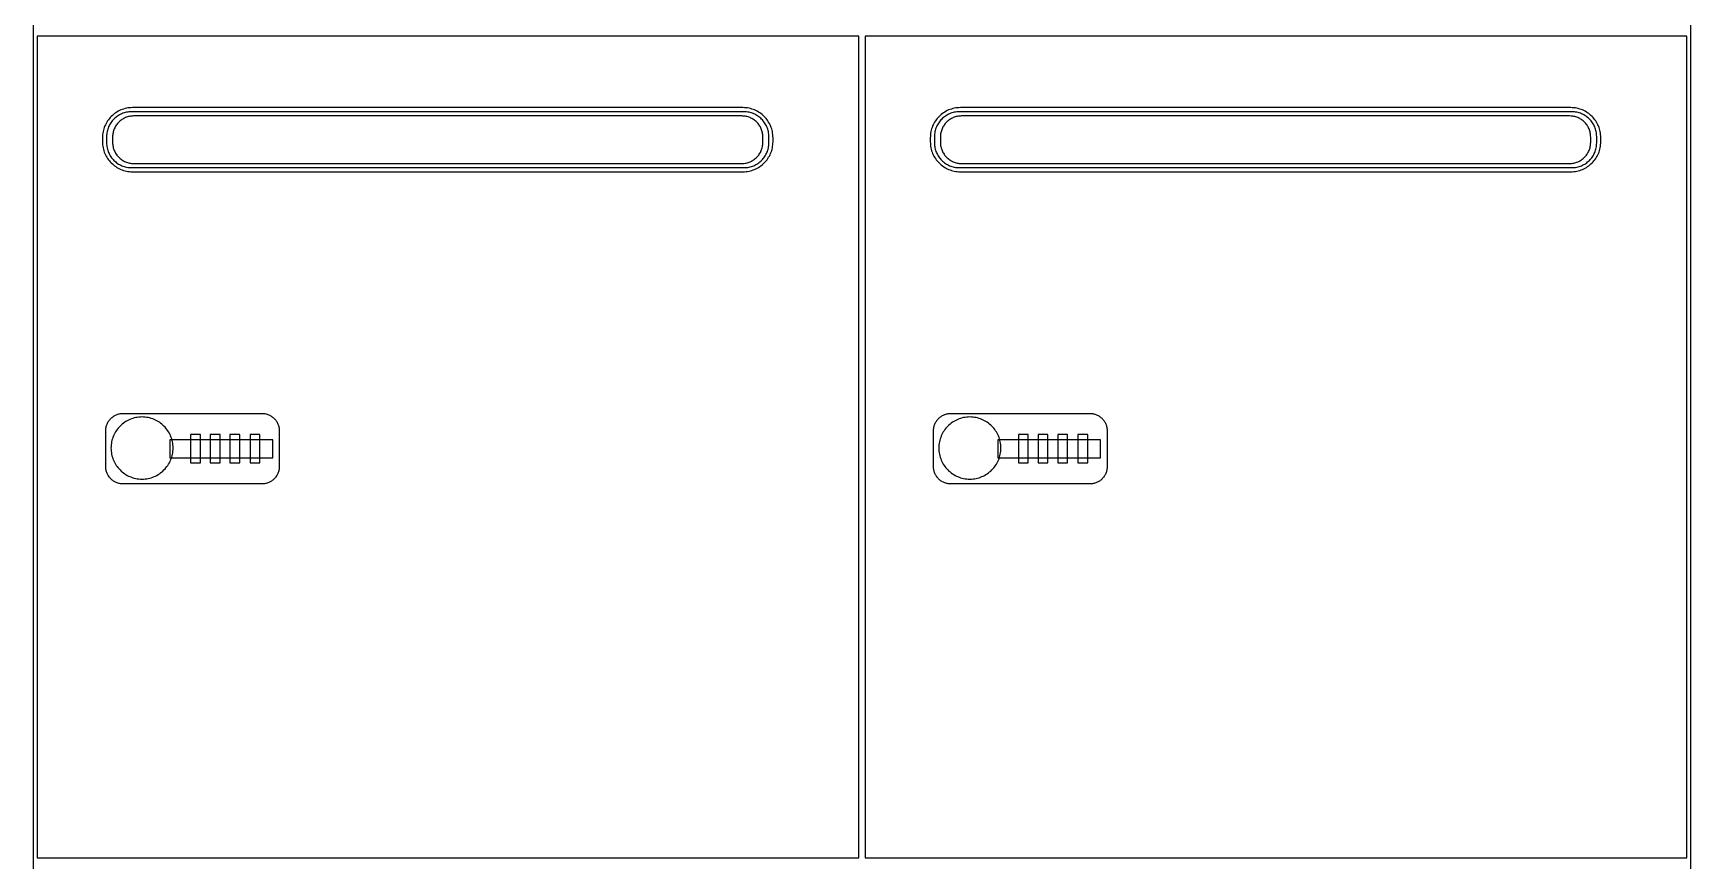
# Model space of a CAD drawing. Header units: millimetres. Extents: x 1075 to 13200, y 678 to 7235.
# Drawn here: x 12348 to 13149, y 3890 to 4290 of the extents above; entities that cross this region are included whole.
import ezdxf

# ---------------------------------------------------------------- set-up
doc = ezdxf.new("R2010")
doc.units = ezdxf.units.MM

msp = doc.modelspace()

# ---------------------------------------------------------------- linework, layer by layer
at = {"color": 0}
for points in [[(13149, 4688.75, 0), (12348, 4688.75, 0), (12348, 3488.75, 0), (13149, 3488.75, 0)], [(12747, 4288.75, 0), (12350, 4288.75, 0), (12350, 3891.75, 0), (12747, 3891.75, 0)], [(13147, 4288.75, 0), (12750, 4288.75, 0), (12750, 3891.75, 0), (13147, 3891.75, 0)], [(12705.5, 4239.73, 0), (12705.48, 4240.47, 0), (12705.42, 4241.21, 0), (12705.33, 4241.94, 0), (12705.2, 4242.65, 0), (12705.04, 4243.35, 0), (12704.85, 4244.04, 0), (12704.62, 4244.72, 0), (12704.36, 4245.38, 0), (12704.07, 4246.02, 0), (12703.75, 4246.65, 0), (12703.4, 4247.25, 0), (12703.02, 4247.84, 0), (12702.61, 4248.41, 0), (12702.18, 4248.96, 0), (12701.72, 4249.49, 0), (12701.24, 4249.99, 0), (12700.74, 4250.47, 0), (12700.21, 4250.93, 0), (12699.66, 4251.36, 0), (12699.09, 4251.77, 0), (12698.51, 4252.14, 0), (12697.9, 4252.49, 0), (12697.27, 4252.82, 0), (12696.63, 4253.11, 0), (12695.97, 4253.37, 0), (12695.29, 4253.59, 0), (12694.61, 4253.79, 0), (12693.9, 4253.95, 0), (12693.19, 4254.08, 0), (12692.46, 4254.17, 0), (12691.73, 4254.23, 0), (12690.98, 4254.25, 0), (12396.02, 4254.25, 0), (12395.27, 4254.23, 0), (12394.54, 4254.17, 0), (12393.81, 4254.08, 0), (12393.1, 4253.95, 0), (12392.39, 4253.79, 0), (12391.7, 4253.59, 0), (12391.03, 4253.37, 0), (12390.37, 4253.11, 0), (12389.73, 4252.82, 0), (12389.1, 4252.49, 0), (12388.49, 4252.14, 0), (12387.9, 4251.77, 0), (12387.33, 4251.36, 0), (12386.79, 4250.93, 0), (12386.26, 4250.47, 0), (12385.75, 4249.99, 0), (12385.27, 4249.49, 0), (12384.82, 4248.96, 0), (12384.39, 4248.41, 0), (12383.98, 4247.84, 0), (12383.6, 4247.25, 0), (12383.25, 4246.65, 0), (12382.93, 4246.02, 0), (12382.64, 4245.38, 0), (12382.38, 4244.72, 0), (12382.15, 4244.04, 0), (12381.96, 4243.35, 0), (12381.79, 4242.65, 0), (12381.67, 4241.94, 0), (12381.57, 4241.21, 0), (12381.52, 4240.47, 0), (12381.5, 4239.73, 0), (12381.5, 4237.77, 0), (12381.52, 4237.02, 0), (12381.57, 4236.28, 0), (12381.67, 4235.56, 0), (12381.79, 4234.84, 0), (12381.96, 4234.14, 0), (12382.15, 4233.45, 0), (12382.38, 4232.78, 0), (12382.64, 4232.12, 0), (12382.93, 4231.48, 0), (12383.25, 4230.85, 0), (12383.6, 4230.24, 0), (12383.98, 4229.65, 0), (12384.39, 4229.08, 0), (12384.82, 4228.53, 0), (12385.27, 4228.01, 0), (12385.75, 4227.5, 0), (12386.26, 4227.02, 0), (12386.79, 4226.57, 0), (12387.33, 4226.13, 0), (12387.9, 4225.73, 0), (12388.49, 4225.35, 0), (12389.1, 4225, 0), (12389.73, 4224.68, 0), (12390.37, 4224.39, 0), (12391.03, 4224.13, 0), (12391.7, 4223.9, 0), (12392.39, 4223.71, 0), (12393.1, 4223.54, 0), (12393.81, 4223.42, 0), (12394.54, 4223.32, 0), (12395.27, 4223.27, 0), (12396.02, 4223.25, 0), (12690.98, 4223.25, 0), (12691.73, 4223.27, 0), (12692.46, 4223.32, 0), (12693.19, 4223.42, 0), (12693.9, 4223.54, 0), (12694.61, 4223.71, 0), (12695.29, 4223.9, 0), (12695.97, 4224.13, 0), (12696.63, 4224.39, 0), (12697.27, 4224.68, 0), (12697.9, 4225, 0), (12698.51, 4225.35, 0), (12699.09, 4225.73, 0), (12699.66, 4226.13, 0), (12700.21, 4226.57, 0), (12700.74, 4227.02, 0), (12701.24, 4227.5, 0), (12701.72, 4228.01, 0), (12702.18, 4228.53, 0), (12702.61, 4229.08, 0), (12703.02, 4229.65, 0), (12703.4, 4230.24, 0), (12703.75, 4230.85, 0), (12704.07, 4231.48, 0), (12704.36, 4232.12, 0), (12704.62, 4232.78, 0), (12704.85, 4233.45, 0), (12705.04, 4234.14, 0), (12705.2, 4234.84, 0), (12705.33, 4235.56, 0), (12705.42, 4236.28, 0), (12705.48, 4237.02, 0), (12705.5, 4237.77, 0)], [(13105.5, 4239.73, 0), (13105.48, 4240.47, 0), (13105.42, 4241.21, 0), (13105.33, 4241.94, 0), (13105.2, 4242.65, 0), (13105.04, 4243.35, 0), (13104.85, 4244.04, 0), (13104.62, 4244.72, 0), (13104.36, 4245.38, 0), (13104.07, 4246.02, 0), (13103.75, 4246.65, 0), (13103.4, 4247.25, 0), (13103.02, 4247.84, 0), (13102.61, 4248.41, 0), (13102.18, 4248.96, 0), (13101.72, 4249.49, 0), (13101.24, 4249.99, 0), (13100.74, 4250.47, 0), (13100.21, 4250.93, 0), (13099.66, 4251.36, 0), (13099.09, 4251.77, 0), (13098.51, 4252.14, 0), (13097.9, 4252.49, 0), (13097.27, 4252.82, 0), (13096.63, 4253.11, 0), (13095.97, 4253.37, 0), (13095.29, 4253.59, 0), (13094.61, 4253.79, 0), (13093.9, 4253.95, 0), (13093.19, 4254.08, 0), (13092.46, 4254.17, 0), (13091.73, 4254.23, 0), (13090.98, 4254.25, 0), (12796.02, 4254.25, 0), (12795.27, 4254.23, 0), (12794.54, 4254.17, 0), (12793.81, 4254.08, 0), (12793.1, 4253.95, 0), (12792.39, 4253.79, 0), (12791.7, 4253.59, 0), (12791.03, 4253.37, 0), (12790.37, 4253.11, 0), (12789.73, 4252.82, 0), (12789.1, 4252.49, 0), (12788.49, 4252.14, 0), (12787.9, 4251.77, 0), (12787.33, 4251.36, 0), (12786.79, 4250.93, 0), (12786.26, 4250.47, 0), (12785.75, 4249.99, 0), (12785.27, 4249.49, 0), (12784.82, 4248.96, 0), (12784.39, 4248.41, 0), (12783.98, 4247.84, 0), (12783.6, 4247.25, 0), (12783.25, 4246.65, 0), (12782.93, 4246.02, 0), (12782.64, 4245.38, 0), (12782.38, 4244.72, 0), (12782.15, 4244.04, 0), (12781.96, 4243.35, 0), (12781.79, 4242.65, 0), (12781.67, 4241.94, 0), (12781.57, 4241.21, 0), (12781.52, 4240.47, 0), (12781.5, 4239.73, 0), (12781.5, 4237.77, 0), (12781.52, 4237.02, 0), (12781.57, 4236.28, 0), (12781.67, 4235.56, 0), (12781.79, 4234.84, 0), (12781.96, 4234.14, 0), (12782.15, 4233.45, 0), (12782.38, 4232.78, 0), (12782.64, 4232.12, 0), (12782.93, 4231.48, 0), (12783.25, 4230.85, 0), (12783.6, 4230.24, 0), (12783.98, 4229.65, 0), (12784.39, 4229.08, 0), (12784.82, 4228.53, 0), (12785.27, 4228.01, 0), (12785.75, 4227.5, 0), (12786.26, 4227.02, 0), (12786.79, 4226.57, 0), (12787.33, 4226.13, 0), (12787.9, 4225.73, 0), (12788.49, 4225.35, 0), (12789.1, 4225, 0), (12789.73, 4224.68, 0), (12790.37, 4224.39, 0), (12791.03, 4224.13, 0), (12791.7, 4223.9, 0), (12792.39, 4223.71, 0), (12793.1, 4223.54, 0), (12793.81, 4223.42, 0), (12794.54, 4223.32, 0), (12795.27, 4223.27, 0), (12796.02, 4223.25, 0), (13090.98, 4223.25, 0), (13091.73, 4223.27, 0), (13092.46, 4223.32, 0), (13093.19, 4223.42, 0), (13093.9, 4223.54, 0), (13094.61, 4223.71, 0), (13095.29, 4223.9, 0), (13095.97, 4224.13, 0), (13096.63, 4224.39, 0), (13097.27, 4224.68, 0), (13097.9, 4225, 0), (13098.51, 4225.35, 0), (13099.09, 4225.73, 0), (13099.66, 4226.13, 0), (13100.21, 4226.57, 0), (13100.74, 4227.02, 0), (13101.24, 4227.5, 0), (13101.72, 4228.01, 0), (13102.18, 4228.53, 0), (13102.61, 4229.08, 0), (13103.02, 4229.65, 0), (13103.4, 4230.24, 0), (13103.75, 4230.85, 0), (13104.07, 4231.48, 0), (13104.36, 4232.12, 0), (13104.62, 4232.78, 0), (13104.85, 4233.45, 0), (13105.04, 4234.14, 0), (13105.2, 4234.84, 0), (13105.33, 4235.56, 0), (13105.42, 4236.28, 0), (13105.48, 4237.02, 0), (13105.5, 4237.77, 0)], [(12703.5, 4240.25, 0), (12703.48, 4240.87, 0), (12703.44, 4241.47, 0), (12703.36, 4242.07, 0), (12703.26, 4242.66, 0), (12703.12, 4243.25, 0), (12702.96, 4243.81, 0), (12702.77, 4244.37, 0), (12702.56, 4244.92, 0), (12702.31, 4245.45, 0), (12702.05, 4245.97, 0), (12701.76, 4246.47, 0), (12701.45, 4246.95, 0), (12701.11, 4247.43, 0), (12700.76, 4247.88, 0), (12700.38, 4248.31, 0), (12699.98, 4248.73, 0), (12699.57, 4249.13, 0), (12699.13, 4249.51, 0), (12698.68, 4249.86, 0), (12698.21, 4250.2, 0), (12697.72, 4250.51, 0), (12697.22, 4250.8, 0), (12696.7, 4251.06, 0), (12696.17, 4251.3, 0), (12695.62, 4251.52, 0), (12695.07, 4251.71, 0), (12694.5, 4251.87, 0), (12693.92, 4252, 0), (12693.33, 4252.11, 0), (12692.73, 4252.19, 0), (12692.12, 4252.23, 0), (12691.5, 4252.25, 0), (12395.5, 4252.25, 0), (12394.88, 4252.23, 0), (12394.27, 4252.19, 0), (12393.67, 4252.11, 0), (12393.08, 4252, 0), (12392.5, 4251.87, 0), (12391.93, 4251.71, 0), (12391.38, 4251.52, 0), (12390.83, 4251.3, 0), (12390.3, 4251.06, 0), (12389.78, 4250.8, 0), (12389.28, 4250.51, 0), (12388.79, 4250.2, 0), (12388.32, 4249.86, 0), (12387.87, 4249.51, 0), (12387.43, 4249.13, 0), (12387.02, 4248.73, 0), (12386.62, 4248.31, 0), (12386.24, 4247.88, 0), (12385.88, 4247.43, 0), (12385.55, 4246.95, 0), (12385.24, 4246.47, 0), (12384.95, 4245.97, 0), (12384.68, 4245.45, 0), (12384.44, 4244.92, 0), (12384.23, 4244.37, 0), (12384.04, 4243.81, 0), (12383.88, 4243.25, 0), (12383.74, 4242.66, 0), (12383.64, 4242.07, 0), (12383.56, 4241.47, 0), (12383.51, 4240.87, 0), (12383.5, 4240.25, 0), (12383.5, 4237.25, 0), (12383.51, 4236.63, 0), (12383.56, 4236.02, 0), (12383.64, 4235.42, 0), (12383.74, 4234.83, 0), (12383.88, 4234.25, 0), (12384.04, 4233.68, 0), (12384.23, 4233.12, 0), (12384.44, 4232.58, 0), (12384.68, 4232.05, 0), (12384.95, 4231.53, 0), (12385.24, 4231.03, 0), (12385.55, 4230.54, 0), (12385.88, 4230.07, 0), (12386.24, 4229.62, 0), (12386.62, 4229.18, 0), (12387.02, 4228.77, 0), (12387.43, 4228.37, 0), (12387.87, 4227.99, 0), (12388.32, 4227.63, 0), (12388.79, 4227.3, 0), (12389.28, 4226.99, 0), (12389.78, 4226.7, 0), (12390.3, 4226.43, 0), (12390.83, 4226.19, 0), (12391.38, 4225.98, 0), (12391.93, 4225.79, 0), (12392.5, 4225.63, 0), (12393.08, 4225.49, 0), (12393.67, 4225.39, 0), (12394.27, 4225.31, 0), (12394.88, 4225.26, 0), (12395.5, 4225.25, 0), (12691.5, 4225.25, 0), (12692.12, 4225.26, 0), (12692.73, 4225.31, 0), (12693.33, 4225.39, 0), (12693.92, 4225.49, 0), (12694.5, 4225.63, 0), (12695.07, 4225.79, 0), (12695.62, 4225.98, 0), (12696.17, 4226.19, 0), (12696.7, 4226.43, 0), (12697.22, 4226.7, 0), (12697.72, 4226.99, 0), (12698.21, 4227.3, 0), (12698.68, 4227.63, 0), (12699.13, 4227.99, 0), (12699.57, 4228.37, 0), (12699.98, 4228.77, 0), (12700.38, 4229.18, 0), (12700.76, 4229.62, 0), (12701.11, 4230.07, 0), (12701.45, 4230.54, 0), (12701.76, 4231.03, 0), (12702.05, 4231.53, 0), (12702.31, 4232.05, 0), (12702.56, 4232.58, 0), (12702.77, 4233.12, 0), (12702.96, 4233.68, 0), (12703.12, 4234.25, 0), (12703.26, 4234.83, 0), (12703.36, 4235.42, 0), (12703.44, 4236.02, 0), (12703.48, 4236.63, 0), (12703.5, 4237.25, 0)], [(12700.61, 4240.05, 0), (12700.59, 4240.58, 0), (12700.56, 4241.09, 0), (12700.49, 4241.6, 0), (12700.4, 4242.1, 0), (12700.29, 4242.59, 0), (12700.15, 4243.07, 0), (12699.99, 4243.55, 0), (12699.81, 4244.01, 0), (12699.6, 4244.46, 0), (12699.38, 4244.9, 0), (12699.14, 4245.32, 0), (12698.87, 4245.73, 0), (12698.59, 4246.13, 0), (12698.29, 4246.52, 0), (12697.97, 4246.89, 0), (12697.63, 4247.24, 0), (12697.28, 4247.58, 0), (12696.91, 4247.9, 0), (12696.52, 4248.2, 0), (12696.12, 4248.48, 0), (12695.71, 4248.75, 0), (12695.29, 4248.99, 0), (12694.85, 4249.21, 0), (12694.4, 4249.42, 0), (12693.94, 4249.6, 0), (12693.46, 4249.76, 0), (12692.98, 4249.9, 0), (12692.49, 4250.01, 0), (12691.99, 4250.1, 0), (12691.48, 4250.17, 0), (12690.97, 4250.2, 0), (12690.44, 4250.22, 0), (12396.55, 4250.22, 0), (12396.03, 4250.2, 0), (12395.52, 4250.17, 0), (12395.01, 4250.1, 0), (12394.51, 4250.01, 0), (12394.02, 4249.9, 0), (12393.53, 4249.76, 0), (12393.06, 4249.6, 0), (12392.6, 4249.42, 0), (12392.15, 4249.21, 0), (12391.71, 4248.99, 0), (12391.29, 4248.75, 0), (12390.87, 4248.48, 0), (12390.48, 4248.2, 0), (12390.09, 4247.9, 0), (12389.72, 4247.58, 0), (12389.37, 4247.24, 0), (12389.03, 4246.89, 0), (12388.71, 4246.52, 0), (12388.41, 4246.13, 0), (12388.13, 4245.73, 0), (12387.86, 4245.32, 0), (12387.62, 4244.9, 0), (12387.39, 4244.46, 0), (12387.19, 4244.01, 0), (12387.01, 4243.55, 0), (12386.85, 4243.07, 0), (12386.71, 4242.59, 0), (12386.6, 4242.1, 0), (12386.51, 4241.6, 0), (12386.44, 4241.09, 0), (12386.4, 4240.58, 0), (12386.39, 4240.05, 0), (12386.39, 4237.44, 0), (12386.4, 4236.92, 0), (12386.44, 4236.4, 0), (12386.51, 4235.9, 0), (12386.6, 4235.4, 0), (12386.71, 4234.9, 0), (12386.85, 4234.42, 0), (12387.01, 4233.95, 0), (12387.19, 4233.49, 0), (12387.39, 4233.04, 0), (12387.62, 4232.6, 0), (12387.86, 4232.17, 0), (12388.13, 4231.76, 0), (12388.41, 4231.36, 0), (12388.71, 4230.98, 0), (12389.03, 4230.61, 0), (12389.37, 4230.26, 0), (12389.72, 4229.92, 0), (12390.09, 4229.6, 0), (12390.48, 4229.3, 0), (12390.87, 4229.02, 0), (12391.29, 4228.75, 0), (12391.71, 4228.51, 0), (12392.15, 4228.28, 0), (12392.6, 4228.08, 0), (12393.06, 4227.9, 0), (12393.53, 4227.74, 0), (12394.02, 4227.6, 0), (12394.51, 4227.48, 0), (12395.01, 4227.4, 0), (12395.52, 4227.33, 0), (12396.03, 4227.29, 0), (12396.55, 4227.28, 0), (12690.44, 4227.28, 0), (12690.97, 4227.29, 0), (12691.48, 4227.33, 0), (12691.99, 4227.4, 0), (12692.49, 4227.48, 0), (12692.98, 4227.6, 0), (12693.46, 4227.74, 0), (12693.94, 4227.9, 0), (12694.4, 4228.08, 0), (12694.85, 4228.28, 0), (12695.29, 4228.51, 0), (12695.71, 4228.75, 0), (12696.12, 4229.02, 0), (12696.52, 4229.3, 0), (12696.91, 4229.6, 0), (12697.28, 4229.92, 0), (12697.63, 4230.26, 0), (12697.97, 4230.61, 0), (12698.29, 4230.98, 0), (12698.59, 4231.36, 0), (12698.87, 4231.76, 0), (12699.14, 4232.17, 0), (12699.38, 4232.6, 0), (12699.6, 4233.04, 0), (12699.81, 4233.49, 0), (12699.99, 4233.95, 0), (12700.15, 4234.42, 0), (12700.29, 4234.9, 0), (12700.4, 4235.4, 0), (12700.49, 4235.9, 0), (12700.56, 4236.4, 0), (12700.59, 4236.92, 0), (12700.61, 4237.44, 0)], [(13103.5, 4240.25, 0), (13103.48, 4240.87, 0), (13103.44, 4241.47, 0), (13103.36, 4242.07, 0), (13103.26, 4242.66, 0), (13103.12, 4243.25, 0), (13102.96, 4243.81, 0), (13102.77, 4244.37, 0), (13102.56, 4244.92, 0), (13102.31, 4245.45, 0), (13102.05, 4245.97, 0), (13101.76, 4246.47, 0), (13101.45, 4246.95, 0), (13101.11, 4247.43, 0), (13100.76, 4247.88, 0), (13100.38, 4248.31, 0), (13099.98, 4248.73, 0), (13099.57, 4249.13, 0), (13099.13, 4249.51, 0), (13098.68, 4249.86, 0), (13098.21, 4250.2, 0), (13097.72, 4250.51, 0), (13097.22, 4250.8, 0), (13096.7, 4251.06, 0), (13096.17, 4251.3, 0), (13095.62, 4251.52, 0), (13095.07, 4251.71, 0), (13094.5, 4251.87, 0), (13093.92, 4252, 0), (13093.33, 4252.11, 0), (13092.73, 4252.19, 0), (13092.12, 4252.23, 0), (13091.5, 4252.25, 0), (12795.5, 4252.25, 0), (12794.88, 4252.23, 0), (12794.27, 4252.19, 0), (12793.67, 4252.11, 0), (12793.08, 4252, 0), (12792.5, 4251.87, 0), (12791.93, 4251.71, 0), (12791.38, 4251.52, 0), (12790.83, 4251.3, 0), (12790.3, 4251.06, 0), (12789.78, 4250.8, 0), (12789.28, 4250.51, 0), (12788.79, 4250.2, 0), (12788.32, 4249.86, 0), (12787.87, 4249.51, 0), (12787.43, 4249.13, 0), (12787.02, 4248.73, 0), (12786.62, 4248.31, 0), (12786.24, 4247.88, 0), (12785.88, 4247.43, 0), (12785.55, 4246.95, 0), (12785.24, 4246.47, 0), (12784.95, 4245.97, 0), (12784.68, 4245.45, 0), (12784.44, 4244.92, 0), (12784.23, 4244.37, 0), (12784.04, 4243.81, 0), (12783.88, 4243.25, 0), (12783.74, 4242.66, 0), (12783.64, 4242.07, 0), (12783.56, 4241.47, 0), (12783.51, 4240.87, 0), (12783.5, 4240.25, 0), (12783.5, 4237.25, 0), (12783.51, 4236.63, 0), (12783.56, 4236.02, 0), (12783.64, 4235.42, 0), (12783.74, 4234.83, 0), (12783.88, 4234.25, 0), (12784.04, 4233.68, 0), (12784.23, 4233.12, 0), (12784.44, 4232.58, 0), (12784.68, 4232.05, 0), (12784.95, 4231.53, 0), (12785.24, 4231.03, 0), (12785.55, 4230.54, 0), (12785.88, 4230.07, 0), (12786.24, 4229.62, 0), (12786.62, 4229.18, 0), (12787.02, 4228.77, 0), (12787.43, 4228.37, 0), (12787.87, 4227.99, 0), (12788.32, 4227.63, 0), (12788.79, 4227.3, 0), (12789.28, 4226.99, 0), (12789.78, 4226.7, 0), (12790.3, 4226.43, 0), (12790.83, 4226.19, 0), (12791.38, 4225.98, 0), (12791.93, 4225.79, 0), (12792.5, 4225.63, 0), (12793.08, 4225.49, 0), (12793.67, 4225.39, 0), (12794.27, 4225.31, 0), (12794.88, 4225.26, 0), (12795.5, 4225.25, 0), (13091.5, 4225.25, 0), (13092.12, 4225.26, 0), (13092.73, 4225.31, 0), (13093.33, 4225.39, 0), (13093.92, 4225.49, 0), (13094.5, 4225.63, 0), (13095.07, 4225.79, 0), (13095.62, 4225.98, 0), (13096.17, 4226.19, 0), (13096.7, 4226.43, 0), (13097.22, 4226.7, 0), (13097.72, 4226.99, 0), (13098.21, 4227.3, 0), (13098.68, 4227.63, 0), (13099.13, 4227.99, 0), (13099.57, 4228.37, 0), (13099.98, 4228.77, 0), (13100.38, 4229.18, 0), (13100.76, 4229.62, 0), (13101.11, 4230.07, 0), (13101.45, 4230.54, 0), (13101.76, 4231.03, 0), (13102.05, 4231.53, 0), (13102.31, 4232.05, 0), (13102.56, 4232.58, 0), (13102.77, 4233.12, 0), (13102.96, 4233.68, 0), (13103.12, 4234.25, 0), (13103.26, 4234.83, 0), (13103.36, 4235.42, 0), (13103.44, 4236.02, 0), (13103.48, 4236.63, 0), (13103.5, 4237.25, 0)], [(13100.61, 4240.05, 0), (13100.59, 4240.58, 0), (13100.56, 4241.09, 0), (13100.49, 4241.6, 0), (13100.4, 4242.1, 0), (13100.29, 4242.59, 0), (13100.15, 4243.07, 0), (13099.99, 4243.55, 0), (13099.81, 4244.01, 0), (13099.6, 4244.46, 0), (13099.38, 4244.9, 0), (13099.14, 4245.32, 0), (13098.87, 4245.73, 0), (13098.59, 4246.13, 0), (13098.29, 4246.52, 0), (13097.97, 4246.89, 0), (13097.63, 4247.24, 0), (13097.28, 4247.58, 0), (13096.91, 4247.9, 0), (13096.52, 4248.2, 0), (13096.12, 4248.48, 0), (13095.71, 4248.75, 0), (13095.29, 4248.99, 0), (13094.85, 4249.21, 0), (13094.4, 4249.42, 0), (13093.94, 4249.6, 0), (13093.46, 4249.76, 0), (13092.98, 4249.9, 0), (13092.49, 4250.01, 0), (13091.99, 4250.1, 0), (13091.48, 4250.17, 0), (13090.97, 4250.2, 0), (13090.44, 4250.22, 0), (12796.55, 4250.22, 0), (12796.03, 4250.2, 0), (12795.52, 4250.17, 0), (12795.01, 4250.1, 0), (12794.51, 4250.01, 0), (12794.02, 4249.9, 0), (12793.53, 4249.76, 0), (12793.06, 4249.6, 0), (12792.6, 4249.42, 0), (12792.15, 4249.21, 0), (12791.71, 4248.99, 0), (12791.29, 4248.75, 0), (12790.87, 4248.48, 0), (12790.48, 4248.2, 0), (12790.09, 4247.9, 0), (12789.72, 4247.58, 0), (12789.37, 4247.24, 0), (12789.03, 4246.89, 0), (12788.71, 4246.52, 0), (12788.41, 4246.13, 0), (12788.13, 4245.73, 0), (12787.86, 4245.32, 0), (12787.62, 4244.9, 0), (12787.39, 4244.46, 0), (12787.19, 4244.01, 0), (12787.01, 4243.55, 0), (12786.85, 4243.07, 0), (12786.71, 4242.59, 0), (12786.6, 4242.1, 0), (12786.51, 4241.6, 0), (12786.44, 4241.09, 0), (12786.4, 4240.58, 0), (12786.39, 4240.05, 0), (12786.39, 4237.44, 0), (12786.4, 4236.92, 0), (12786.44, 4236.4, 0), (12786.51, 4235.9, 0), (12786.6, 4235.4, 0), (12786.71, 4234.9, 0), (12786.85, 4234.42, 0), (12787.01, 4233.95, 0), (12787.19, 4233.49, 0), (12787.39, 4233.04, 0), (12787.62, 4232.6, 0), (12787.86, 4232.17, 0), (12788.13, 4231.76, 0), (12788.41, 4231.36, 0), (12788.71, 4230.98, 0), (12789.03, 4230.61, 0), (12789.37, 4230.26, 0), (12789.72, 4229.92, 0), (12790.09, 4229.6, 0), (12790.48, 4229.3, 0), (12790.87, 4229.02, 0), (12791.29, 4228.75, 0), (12791.71, 4228.51, 0), (12792.15, 4228.28, 0), (12792.6, 4228.08, 0), (12793.06, 4227.9, 0), (12793.53, 4227.74, 0), (12794.02, 4227.6, 0), (12794.51, 4227.48, 0), (12795.01, 4227.4, 0), (12795.52, 4227.33, 0), (12796.03, 4227.29, 0), (12796.55, 4227.28, 0), (13090.44, 4227.28, 0), (13090.97, 4227.29, 0), (13091.48, 4227.33, 0), (13091.99, 4227.4, 0), (13092.49, 4227.48, 0), (13092.98, 4227.6, 0), (13093.46, 4227.74, 0), (13093.94, 4227.9, 0), (13094.4, 4228.08, 0), (13094.85, 4228.28, 0), (13095.29, 4228.51, 0), (13095.71, 4228.75, 0), (13096.12, 4229.02, 0), (13096.52, 4229.3, 0), (13096.91, 4229.6, 0), (13097.28, 4229.92, 0), (13097.63, 4230.26, 0), (13097.97, 4230.61, 0), (13098.29, 4230.98, 0), (13098.59, 4231.36, 0), (13098.87, 4231.76, 0), (13099.14, 4232.17, 0), (13099.38, 4232.6, 0), (13099.6, 4233.04, 0), (13099.81, 4233.49, 0), (13099.99, 4233.95, 0), (13100.15, 4234.42, 0), (13100.29, 4234.9, 0), (13100.4, 4235.4, 0), (13100.49, 4235.9, 0), (13100.56, 4236.4, 0), (13100.59, 4236.92, 0), (13100.61, 4237.44, 0)], [(12467.11, 4097.91, 0.48), (12467.1, 4098.34, 0.48), (12467.07, 4098.76, 0.48), (12467.01, 4099.18, 0.48), (12466.94, 4099.6, 0.48), (12466.85, 4100, 0.48), (12466.73, 4100.4, 0.48), (12466.6, 4100.79, 0.48), (12466.45, 4101.17, 0.48), (12466.28, 4101.55, 0.48), (12466.1, 4101.91, 0.48), (12465.89, 4102.26, 0.48), (12465.68, 4102.6, 0.48), (12465.44, 4102.93, 0.48), (12465.19, 4103.25, 0.48), (12464.93, 4103.55, 0.48), (12464.65, 4103.84, 0.48), (12464.36, 4104.12, 0.48), (12464.05, 4104.39, 0.48), (12463.73, 4104.64, 0.48), (12463.41, 4104.87, 0.48), (12463.06, 4105.09, 0.48), (12462.71, 4105.29, 0.48), (12462.35, 4105.48, 0.48), (12461.98, 4105.65, 0.48), (12461.6, 4105.8, 0.48), (12461.21, 4105.93, 0.48), (12460.81, 4106.04, 0.48), (12460.4, 4106.13, 0.48), (12459.99, 4106.21, 0.48), (12459.57, 4106.26, 0.48), (12459.14, 4106.29, 0.48), (12458.71, 4106.31, 0.48), (12391.29, 4106.31, 0.48), (12390.85, 4106.29, 0.48), (12390.43, 4106.26, 0.48), (12390.01, 4106.21, 0.48), (12389.59, 4106.13, 0.48), (12389.19, 4106.04, 0.48), (12388.79, 4105.93, 0.48), (12388.4, 4105.8, 0.48), (12388.02, 4105.65, 0.48), (12387.65, 4105.48, 0.48), (12387.28, 4105.29, 0.48), (12386.93, 4105.09, 0.48), (12386.59, 4104.87, 0.48), (12386.26, 4104.64, 0.48), (12385.95, 4104.39, 0.48), (12385.64, 4104.12, 0.48), (12385.35, 4103.84, 0.48), (12385.07, 4103.55, 0.48), (12384.81, 4103.25, 0.48), (12384.56, 4102.93, 0.48), (12384.32, 4102.6, 0.48), (12384.1, 4102.26, 0.48), (12383.9, 4101.91, 0.48), (12383.72, 4101.55, 0.48), (12383.55, 4101.17, 0.48), (12383.4, 4100.79, 0.48), (12383.26, 4100.4, 0.48), (12383.15, 4100, 0.48), (12383.06, 4099.6, 0.48), (12382.98, 4099.18, 0.48), (12382.93, 4098.76, 0.48), (12382.9, 4098.34, 0.48), (12382.89, 4097.91, 0.48), (12382.89, 4080.94, 0.48), (12382.9, 4080.51, 0.48), (12382.93, 4080.08, 0.48), (12382.98, 4079.66, 0.48), (12383.06, 4079.25, 0.48), (12383.15, 4078.84, 0.48), (12383.26, 4078.44, 0.48), (12383.4, 4078.05, 0.48), (12383.55, 4077.67, 0.48), (12383.72, 4077.3, 0.48), (12383.9, 4076.94, 0.48), (12384.1, 4076.58, 0.48), (12384.32, 4076.24, 0.48), (12384.56, 4075.91, 0.48), (12384.81, 4075.6, 0.48), (12385.07, 4075.29, 0.48), (12385.35, 4075, 0.48), (12385.64, 4074.72, 0.48), (12385.95, 4074.46, 0.48), (12386.26, 4074.21, 0.48), (12386.59, 4073.97, 0.48), (12386.93, 4073.76, 0.48), (12387.28, 4073.55, 0.48), (12387.65, 4073.37, 0.48), (12388.02, 4073.2, 0.48), (12388.4, 4073.05, 0.48), (12388.79, 4072.92, 0.48), (12389.19, 4072.8, 0.48), (12389.59, 4072.71, 0.48), (12390.01, 4072.64, 0.48), (12390.43, 4072.58, 0.48), (12390.85, 4072.55, 0.48), (12391.29, 4072.54, 0.48), (12458.71, 4072.54, 0.48), (12459.14, 4072.55, 0.48), (12459.57, 4072.58, 0.48), (12459.99, 4072.64, 0.48), (12460.4, 4072.71, 0.48), (12460.81, 4072.8, 0.48), (12461.21, 4072.92, 0.48), (12461.6, 4073.05, 0.48), (12461.98, 4073.2, 0.48), (12462.35, 4073.37, 0.48), (12462.71, 4073.55, 0.48), (12463.06, 4073.76, 0.48), (12463.41, 4073.97, 0.48), (12463.73, 4074.21, 0.48), (12464.05, 4074.46, 0.48), (12464.36, 4074.72, 0.48), (12464.65, 4075, 0.48), (12464.93, 4075.29, 0.48), (12465.19, 4075.6, 0.48), (12465.44, 4075.91, 0.48), (12465.67, 4076.24, 0.48), (12465.89, 4076.58, 0.48), (12466.1, 4076.94, 0.48), (12466.28, 4077.3, 0.48), (12466.45, 4077.67, 0.48), (12466.6, 4078.05, 0.48), (12466.73, 4078.44, 0.48), (12466.85, 4078.84, 0.48), (12466.94, 4079.25, 0.48), (12467.01, 4079.66, 0.48), (12467.07, 4080.08, 0.48), (12467.1, 4080.51, 0.48), (12467.11, 4080.94, 0.48)], [(12415.62, 4089.75, 0.48), (12415.6, 4090.52, 0.48), (12415.54, 4091.28, 0.48), (12415.45, 4092.03, 0.48), (12415.31, 4092.77, 0.48), (12415.15, 4093.49, 0.48), (12414.94, 4094.21, 0.48), (12414.71, 4094.9, 0.48), (12414.44, 4095.58, 0.48), (12414.14, 4096.25, 0.48), (12413.81, 4096.9, 0.48), (12413.44, 4097.52, 0.48), (12413.05, 4098.13, 0.48), (12412.64, 4098.72, 0.48), (12412.19, 4099.29, 0.48), (12411.72, 4099.83, 0.48), (12411.22, 4100.35, 0.48), (12410.7, 4100.85, 0.48), (12410.15, 4101.32, 0.48), (12409.59, 4101.77, 0.48), (12409, 4102.19, 0.48), (12408.39, 4102.58, 0.48), (12407.76, 4102.94, 0.48), (12407.11, 4103.27, 0.48), (12406.45, 4103.57, 0.48), (12405.77, 4103.84, 0.48), (12405.07, 4104.08, 0.48), (12404.36, 4104.28, 0.48), (12403.63, 4104.45, 0.48), (12402.9, 4104.58, 0.48), (12402.14, 4104.68, 0.48), (12401.38, 4104.73, 0.48), (12400.61, 4104.75, 0.48), (12399.84, 4104.73, 0.48), (12399.08, 4104.68, 0.48), (12398.33, 4104.58, 0.48), (12397.59, 4104.45, 0.48), (12396.86, 4104.28, 0.48), (12396.15, 4104.08, 0.48), (12395.45, 4103.84, 0.48), (12394.77, 4103.57, 0.48), (12394.11, 4103.27, 0.48), (12393.46, 4102.94, 0.48), (12392.83, 4102.58, 0.48), (12392.22, 4102.19, 0.48), (12391.64, 4101.77, 0.48), (12391.07, 4101.32, 0.48), (12390.52, 4100.85, 0.48), (12390, 4100.35, 0.48), (12389.51, 4099.83, 0.48), (12389.03, 4099.29, 0.48), (12388.59, 4098.72, 0.48), (12388.17, 4098.13, 0.48), (12387.78, 4097.52, 0.48), (12387.42, 4096.9, 0.48), (12387.08, 4096.25, 0.48), (12386.78, 4095.58, 0.48), (12386.52, 4094.9, 0.48), (12386.28, 4094.21, 0.48), (12386.08, 4093.49, 0.48), (12385.91, 4092.77, 0.48), (12385.78, 4092.03, 0.48), (12385.68, 4091.28, 0.48), (12385.62, 4090.52, 0.48), (12385.6, 4089.75, 0.48), (12385.62, 4088.97, 0.48), (12385.68, 4088.21, 0.48), (12385.78, 4087.46, 0.48), (12385.91, 4086.72, 0.48), (12386.08, 4086, 0.48), (12386.28, 4085.29, 0.48), (12386.52, 4084.59, 0.48), (12386.78, 4083.91, 0.48), (12387.08, 4083.24, 0.48), (12387.42, 4082.6, 0.48), (12387.78, 4081.97, 0.48), (12388.17, 4081.36, 0.48), (12388.59, 4080.77, 0.48), (12389.03, 4080.2, 0.48), (12389.51, 4079.66, 0.48), (12390, 4079.14, 0.48), (12390.52, 4078.64, 0.48), (12391.07, 4078.17, 0.48), (12391.64, 4077.72, 0.48), (12392.22, 4077.3, 0.48), (12392.83, 4076.91, 0.48), (12393.46, 4076.55, 0.48), (12394.11, 4076.22, 0.48), (12394.77, 4075.92, 0.48), (12395.45, 4075.65, 0.48), (12396.15, 4075.41, 0.48), (12396.86, 4075.21, 0.48), (12397.59, 4075.04, 0.48), (12398.33, 4074.91, 0.48), (12399.08, 4074.82, 0.48), (12399.84, 4074.76, 0.48), (12400.61, 4074.74, 0.48), (12401.38, 4074.76, 0.48), (12402.14, 4074.82, 0.48), (12402.9, 4074.91, 0.48), (12403.63, 4075.04, 0.48), (12404.36, 4075.21, 0.48), (12405.07, 4075.41, 0.48), (12405.77, 4075.65, 0.48), (12406.45, 4075.92, 0.48), (12407.11, 4076.22, 0.48), (12407.76, 4076.55, 0.48), (12408.39, 4076.91, 0.48), (12409, 4077.3, 0.48), (12409.59, 4077.72, 0.48), (12410.15, 4078.17, 0.48), (12410.7, 4078.64, 0.48), (12411.22, 4079.14, 0.48), (12411.72, 4079.66, 0.48), (12412.19, 4080.2, 0.48), (12412.64, 4080.77, 0.48), (12413.05, 4081.36, 0.48), (12413.44, 4081.97, 0.48), (12413.81, 4082.6, 0.48), (12414.14, 4083.24, 0.48), (12414.44, 4083.91, 0.48), (12414.71, 4084.59, 0.48), (12414.94, 4085.29, 0.48), (12415.15, 4086, 0.48), (12415.31, 4086.72, 0.48), (12415.45, 4087.46, 0.48), (12415.54, 4088.21, 0.48), (12415.6, 4088.97, 0.48)], [(12867.11, 4097.91, 0.48), (12867.1, 4098.34, 0.48), (12867.07, 4098.76, 0.48), (12867.01, 4099.18, 0.48), (12866.94, 4099.6, 0.48), (12866.85, 4100, 0.48), (12866.73, 4100.4, 0.48), (12866.6, 4100.79, 0.48), (12866.45, 4101.17, 0.48), (12866.28, 4101.55, 0.48), (12866.1, 4101.91, 0.48), (12865.89, 4102.26, 0.48), (12865.68, 4102.6, 0.48), (12865.44, 4102.93, 0.48), (12865.19, 4103.25, 0.48), (12864.93, 4103.55, 0.48), (12864.65, 4103.84, 0.48), (12864.36, 4104.12, 0.48), (12864.05, 4104.39, 0.48), (12863.73, 4104.64, 0.48), (12863.41, 4104.87, 0.48), (12863.06, 4105.09, 0.48), (12862.71, 4105.29, 0.48), (12862.35, 4105.48, 0.48), (12861.98, 4105.65, 0.48), (12861.6, 4105.8, 0.48), (12861.21, 4105.93, 0.48), (12860.81, 4106.04, 0.48), (12860.4, 4106.13, 0.48), (12859.99, 4106.21, 0.48), (12859.57, 4106.26, 0.48), (12859.14, 4106.29, 0.48), (12858.71, 4106.31, 0.48), (12791.29, 4106.31, 0.48), (12790.85, 4106.29, 0.48), (12790.43, 4106.26, 0.48), (12790.01, 4106.21, 0.48), (12789.59, 4106.13, 0.48), (12789.19, 4106.04, 0.48), (12788.79, 4105.93, 0.48), (12788.4, 4105.8, 0.48), (12788.02, 4105.65, 0.48), (12787.65, 4105.48, 0.48), (12787.28, 4105.29, 0.48), (12786.93, 4105.09, 0.48), (12786.59, 4104.87, 0.48), (12786.26, 4104.64, 0.48), (12785.95, 4104.39, 0.48), (12785.64, 4104.12, 0.48), (12785.35, 4103.84, 0.48), (12785.07, 4103.55, 0.48), (12784.81, 4103.25, 0.48), (12784.56, 4102.93, 0.48), (12784.32, 4102.6, 0.48), (12784.1, 4102.26, 0.48), (12783.9, 4101.91, 0.48), (12783.72, 4101.55, 0.48), (12783.55, 4101.17, 0.48), (12783.4, 4100.79, 0.48), (12783.26, 4100.4, 0.48), (12783.15, 4100, 0.48), (12783.06, 4099.6, 0.48), (12782.98, 4099.18, 0.48), (12782.93, 4098.76, 0.48), (12782.9, 4098.34, 0.48), (12782.89, 4097.91, 0.48), (12782.89, 4080.94, 0.48), (12782.9, 4080.51, 0.48), (12782.93, 4080.08, 0.48), (12782.98, 4079.66, 0.48), (12783.06, 4079.25, 0.48), (12783.15, 4078.84, 0.48), (12783.26, 4078.44, 0.48), (12783.4, 4078.05, 0.48), (12783.55, 4077.67, 0.48), (12783.72, 4077.3, 0.48), (12783.9, 4076.94, 0.48), (12784.1, 4076.58, 0.48), (12784.32, 4076.24, 0.48), (12784.56, 4075.91, 0.48), (12784.81, 4075.6, 0.48), (12785.07, 4075.29, 0.48), (12785.35, 4075, 0.48), (12785.64, 4074.72, 0.48), (12785.95, 4074.46, 0.48), (12786.26, 4074.21, 0.48), (12786.59, 4073.97, 0.48), (12786.93, 4073.76, 0.48), (12787.28, 4073.55, 0.48), (12787.65, 4073.37, 0.48), (12788.02, 4073.2, 0.48), (12788.4, 4073.05, 0.48), (12788.79, 4072.92, 0.48), (12789.19, 4072.8, 0.48), (12789.59, 4072.71, 0.48), (12790.01, 4072.64, 0.48), (12790.43, 4072.58, 0.48), (12790.85, 4072.55, 0.48), (12791.29, 4072.54, 0.48), (12858.71, 4072.54, 0.48), (12859.14, 4072.55, 0.48), (12859.57, 4072.58, 0.48), (12859.99, 4072.64, 0.48), (12860.4, 4072.71, 0.48), (12860.81, 4072.8, 0.48), (12861.21, 4072.92, 0.48), (12861.6, 4073.05, 0.48), (12861.98, 4073.2, 0.48), (12862.35, 4073.37, 0.48), (12862.71, 4073.55, 0.48), (12863.06, 4073.76, 0.48), (12863.41, 4073.97, 0.48), (12863.73, 4074.21, 0.48), (12864.05, 4074.46, 0.48), (12864.36, 4074.72, 0.48), (12864.65, 4075, 0.48), (12864.93, 4075.29, 0.48), (12865.19, 4075.6, 0.48), (12865.44, 4075.91, 0.48), (12865.67, 4076.24, 0.48), (12865.89, 4076.58, 0.48), (12866.1, 4076.94, 0.48), (12866.28, 4077.3, 0.48), (12866.45, 4077.67, 0.48), (12866.6, 4078.05, 0.48), (12866.73, 4078.44, 0.48), (12866.85, 4078.84, 0.48), (12866.94, 4079.25, 0.48), (12867.01, 4079.66, 0.48), (12867.07, 4080.08, 0.48), (12867.1, 4080.51, 0.48), (12867.11, 4080.94, 0.48)], [(12815.62, 4089.75, 0.48), (12815.6, 4090.52, 0.48), (12815.54, 4091.28, 0.48), (12815.45, 4092.03, 0.48), (12815.31, 4092.77, 0.48), (12815.15, 4093.49, 0.48), (12814.94, 4094.21, 0.48), (12814.71, 4094.9, 0.48), (12814.44, 4095.58, 0.48), (12814.14, 4096.25, 0.48), (12813.81, 4096.9, 0.48), (12813.44, 4097.52, 0.48), (12813.05, 4098.13, 0.48), (12812.64, 4098.72, 0.48), (12812.19, 4099.29, 0.48), (12811.72, 4099.83, 0.48), (12811.22, 4100.35, 0.48), (12810.7, 4100.85, 0.48), (12810.15, 4101.32, 0.48), (12809.59, 4101.77, 0.48), (12809, 4102.19, 0.48), (12808.39, 4102.58, 0.48), (12807.76, 4102.94, 0.48), (12807.11, 4103.27, 0.48), (12806.45, 4103.57, 0.48), (12805.77, 4103.84, 0.48), (12805.07, 4104.08, 0.48), (12804.36, 4104.28, 0.48), (12803.63, 4104.45, 0.48), (12802.9, 4104.58, 0.48), (12802.14, 4104.68, 0.48), (12801.38, 4104.73, 0.48), (12800.61, 4104.75, 0.48), (12799.84, 4104.73, 0.48), (12799.08, 4104.68, 0.48), (12798.33, 4104.58, 0.48), (12797.59, 4104.45, 0.48), (12796.86, 4104.28, 0.48), (12796.15, 4104.08, 0.48), (12795.45, 4103.84, 0.48), (12794.77, 4103.57, 0.48), (12794.11, 4103.27, 0.48), (12793.46, 4102.94, 0.48), (12792.83, 4102.58, 0.48), (12792.22, 4102.19, 0.48), (12791.64, 4101.77, 0.48), (12791.07, 4101.32, 0.48), (12790.52, 4100.85, 0.48), (12790, 4100.35, 0.48), (12789.51, 4099.83, 0.48), (12789.03, 4099.29, 0.48), (12788.59, 4098.72, 0.48), (12788.17, 4098.13, 0.48), (12787.78, 4097.52, 0.48), (12787.42, 4096.9, 0.48), (12787.08, 4096.25, 0.48), (12786.78, 4095.58, 0.48), (12786.52, 4094.9, 0.48), (12786.28, 4094.21, 0.48), (12786.08, 4093.49, 0.48), (12785.91, 4092.77, 0.48), (12785.78, 4092.03, 0.48), (12785.68, 4091.28, 0.48), (12785.62, 4090.52, 0.48), (12785.6, 4089.75, 0.48), (12785.62, 4088.97, 0.48), (12785.68, 4088.21, 0.48), (12785.78, 4087.46, 0.48), (12785.91, 4086.72, 0.48), (12786.08, 4086, 0.48), (12786.28, 4085.29, 0.48), (12786.52, 4084.59, 0.48), (12786.78, 4083.91, 0.48), (12787.08, 4083.24, 0.48), (12787.42, 4082.6, 0.48), (12787.78, 4081.97, 0.48), (12788.17, 4081.36, 0.48), (12788.59, 4080.77, 0.48), (12789.03, 4080.2, 0.48), (12789.51, 4079.66, 0.48), (12790, 4079.14, 0.48), (12790.52, 4078.64, 0.48), (12791.07, 4078.17, 0.48), (12791.64, 4077.72, 0.48), (12792.22, 4077.3, 0.48), (12792.83, 4076.91, 0.48), (12793.46, 4076.55, 0.48), (12794.11, 4076.22, 0.48), (12794.77, 4075.92, 0.48), (12795.45, 4075.65, 0.48), (12796.15, 4075.41, 0.48), (12796.86, 4075.21, 0.48), (12797.59, 4075.04, 0.48), (12798.33, 4074.91, 0.48), (12799.08, 4074.82, 0.48), (12799.84, 4074.76, 0.48), (12800.61, 4074.74, 0.48), (12801.38, 4074.76, 0.48), (12802.14, 4074.82, 0.48), (12802.9, 4074.91, 0.48), (12803.63, 4075.04, 0.48), (12804.36, 4075.21, 0.48), (12805.07, 4075.41, 0.48), (12805.77, 4075.65, 0.48), (12806.45, 4075.92, 0.48), (12807.11, 4076.22, 0.48), (12807.76, 4076.55, 0.48), (12808.39, 4076.91, 0.48), (12809, 4077.3, 0.48), (12809.59, 4077.72, 0.48), (12810.15, 4078.17, 0.48), (12810.7, 4078.64, 0.48), (12811.22, 4079.14, 0.48), (12811.72, 4079.66, 0.48), (12812.19, 4080.2, 0.48), (12812.64, 4080.77, 0.48), (12813.05, 4081.36, 0.48), (12813.44, 4081.97, 0.48), (12813.81, 4082.6, 0.48), (12814.14, 4083.24, 0.48), (12814.44, 4083.91, 0.48), (12814.71, 4084.59, 0.48), (12814.94, 4085.29, 0.48), (12815.15, 4086, 0.48), (12815.31, 4086.72, 0.48), (12815.45, 4087.46, 0.48), (12815.54, 4088.21, 0.48), (12815.6, 4088.97, 0.48)], [(12463.75, 4093.76, 0.48), (12414.07, 4093.76, 0.48), (12414.07, 4084.96, 0.48), (12463.75, 4084.96, 0.48)], [(12428.82, 4096.34, 0.48), (12424.06, 4096.34, 0.48), (12424.06, 4082.62, 0.48), (12428.82, 4082.62, 0.48)], [(12438.34, 4096.34, 0.48), (12433.58, 4096.34, 0.48), (12433.58, 4082.62, 0.48), (12438.34, 4082.62, 0.48)], [(12447.87, 4096.34, 0.48), (12443.11, 4096.34, 0.48), (12443.11, 4082.62, 0.48), (12447.87, 4082.62, 0.48)], [(12457.59, 4096.34, 0.48), (12452.84, 4096.34, 0.48), (12452.84, 4082.62, 0.48), (12457.59, 4082.62, 0.48)], [(12863.75, 4093.76, 0.48), (12814.07, 4093.76, 0.48), (12814.07, 4084.96, 0.48), (12863.75, 4084.96, 0.48)], [(12828.82, 4096.34, 0.48), (12824.06, 4096.34, 0.48), (12824.06, 4082.62, 0.48), (12828.82, 4082.62, 0.48)], [(12838.34, 4096.34, 0.48), (12833.58, 4096.34, 0.48), (12833.58, 4082.62, 0.48), (12838.34, 4082.62, 0.48)], [(12847.87, 4096.34, 0.48), (12843.11, 4096.34, 0.48), (12843.11, 4082.62, 0.48), (12847.87, 4082.62, 0.48)], [(12857.59, 4096.34, 0.48), (12852.84, 4096.34, 0.48), (12852.84, 4082.62, 0.48), (12857.59, 4082.62, 0.48)]]:
    msp.add_polyline3d(points, close=True, dxfattribs=at)

doc.saveas('drawing.dxf')
